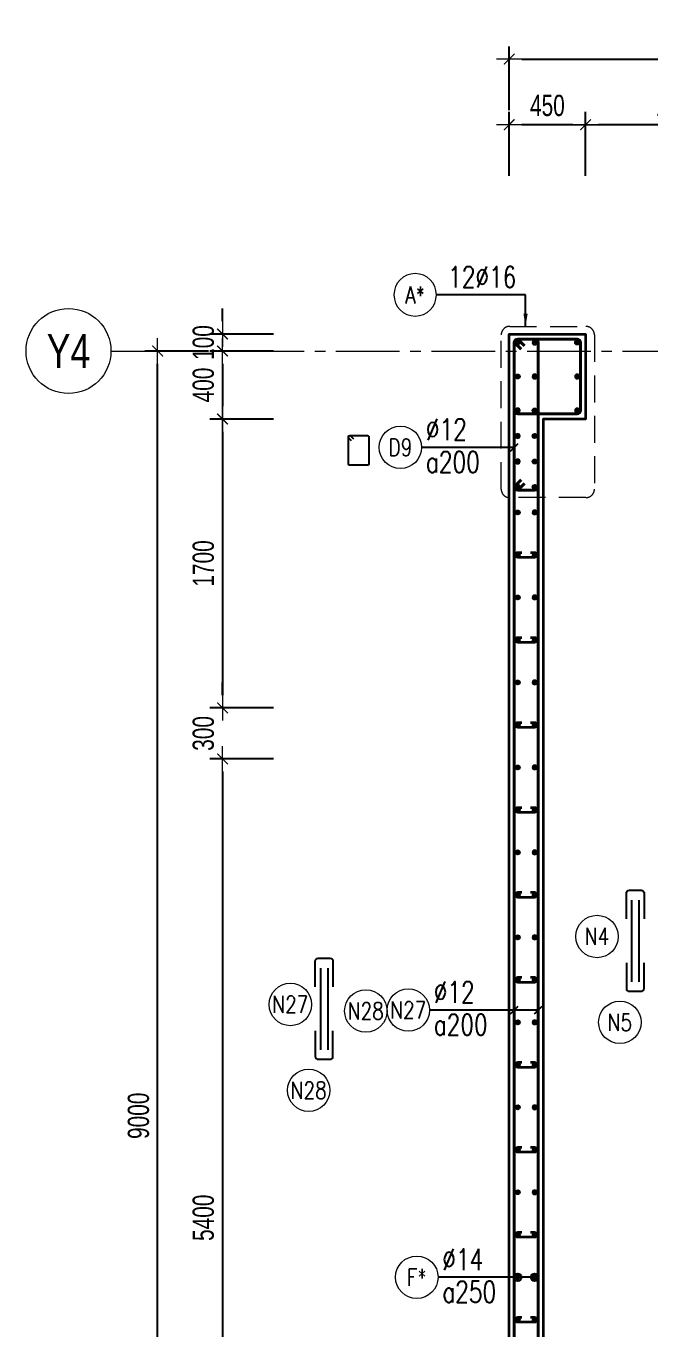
# Model space of a CAD drawing. Header units: millimetres. Extents: x 944027 to 981803, y -83026 to 82675.
# Drawn here: x 944027 to 947700, y -63640 to -55973 of the extents above; entities that cross this region are included whole.
import ezdxf
from ezdxf.enums import TextEntityAlignment as Align

# ---------------------------------------------------------------- set-up
doc = ezdxf.new("R2010")
doc.units = ezdxf.units.MM
doc.header["$MEASUREMENT"] = 0
for name, pattern in [('HIDDEN', [9.525, 6.35, -3.175]), ('HIDDEN2', [4.7625, 3.175, -1.5875]), ('HT_Dim Grid$0$CENTER2', [1.125, 0.75, -0.125, 0.125, -0.125]), ('HT_Grid$0$CENTER2', [1.125, 0.75, -0.125, 0.125, -0.125])]:
    doc.linetypes.add(name, pattern=pattern)
doc.layers.get('0').update_dxf_attribs({"lineweight": 20})
doc.layers.get('Defpoints').update_dxf_attribs({"color": 151, "lineweight": 9})
doc.layers.add('Hidden', color=9, linetype='HIDDEN')
doc.layers.add('Ligature', color=1, linetype='Continuous')
for name, color, linetype, lineweight in [('HT_Dim Grid$0$NDC_S_AXIS', 5, 'HT_Dim Grid$0$CENTER2', 13), ('HT_Dim Grid$0$NDC_S_SYMBOL', 1, 'Continuous', 15), ('HT_Dim Grid$0$NDC_S_TEXT SYMBOL', 7, 'Continuous', 20), ('HT_Grid$0$NDC_S_AXIS', 5, 'HT_Grid$0$CENTER2', 13), ('KC-LEADER', 153, 'Continuous', 18), ('KC-THEP', 6, 'Continuous', 40), ('NDC_S_DIM', 1, 'Continuous', 15), ('NDC_S_HATCH COLUMN AND WALL', 251, 'Continuous', 13), ('NDC_S_HIDDEN', 8, 'HIDDEN2', 13), ('NDC_S_LEADER', 1, 'Continuous', 15), ('NDC_S_REBAR', 4, 'Continuous', 35), ('NDC_S_STIRRUP', 4, 'Continuous', 40), ('NDC_S_VN TEXT', 7, 'Continuous', 20), ('NDC_S_WALL', 6, 'Continuous', 35), ('OF_Core wall_1.2(B1-19F)$0$NDC_S_WALL', 6, 'Continuous', 35)]:
    doc.layers.add(name, color=color, linetype=linetype, lineweight=lineweight)
doc.styles.add('HT_Dim Grid$0$NDC_ANNO', font='', dxfattribs={"width": 0.8})
doc.styles.add('NDC_DIM', font='', dxfattribs={"width": 0.75})
doc.styles.add('NDC_EN TXT', font='romans.shx', dxfattribs={"width": 0.8})
doc.styles.get('HT_Dim Grid$0$NDC_ANNO').set_extended_font_data('Dotum')
doc.styles.get('NDC_DIM').set_extended_font_data('Dotum')
doc.dimstyles.new('NDC_dim_30', dxfattribs={"dimscale": 30, "dimtxt": 2.5, "dimasz": 1.5, "dimexe": 1.5, "dimexo": 2.5, "dimgap": 1, "dimtad": 1, "dimdec": 0, "dimzin": 0, "dimdsep": 46, "dimtxsty": 'NDC_DIM', "dimblk": 'DIMMARK', "dimcen": 0.09, "dimdle": 1.2, "dimclrd": 1, "dimclre": 1, "dimclrt": 3, "dimadec": 0, "dimazin": 0, "dimtfac": 1, "dimtdec": 0, "dimtix": 1, "dimtofl": 0, "dimtmove": 0, "dimatfit": 3, "dimfxl": 6, "dimfxlon": 1, "dimtolj": 1, "dimtzin": 0, "dimarcsym": 0})
doc.dimstyles.new('NDC_dim_50', dxfattribs={"dimscale": 50, "dimtxt": 2.5, "dimasz": 1.5, "dimexe": 1.5, "dimexo": 2.5, "dimgap": 1, "dimtad": 1, "dimdec": 0, "dimzin": 0, "dimdsep": 46, "dimtxsty": 'NDC_DIM', "dimblk": 'DIMMARK', "dimcen": 0.09, "dimdle": 1.2, "dimclrd": 1, "dimclre": 1, "dimclrt": 3, "dimadec": 0, "dimazin": 0, "dimtfac": 1, "dimtdec": 0, "dimtix": 1, "dimtofl": 0, "dimtmove": 0, "dimatfit": 3, "dimfxl": 6, "dimfxlon": 1, "dimtolj": 1, "dimtzin": 0, "dimarcsym": 0})

# ---------------------------------------------------------------- blocks, each defined once
blk = doc.blocks.new('A$C7BC65A55')
at = {"layer": 'Ligature'}
for p, q in [((-15.2, 372, 0), (-15.2, 38.5, 0)), ((15.2, 372, 0), (15.2, 38.5, 0))]:
    blk.add_line(p, q, dxfattribs=at)
for points in [[(-36.2, 296.5), (-36.2, 400.9, -0.414214), (-24, 413.1), (24, 413.1, -0.414214), (36.2, 400.9), (36.2, 296.5)], [(-36.2, 116.5), (-36.2, 12.2, 0.414214), (-24, 0), (24, 0, 0.414214), (36.2, 12.2), (36.2, 116.5)]]:
    blk.add_lwpolyline(points, format="xyb", dxfattribs=at)
blk = doc.blocks.new('DIMMARK')
at = {"layer": 'NDC_S_DIM', "color": 1}
blk.add_line((-1.5, 0), (1, 0), dxfattribs=at)
at = {"layer": 'NDC_S_DIM', "color": 2, "const_width": 0.1}
blk.add_lwpolyline([(-0.42, -0.42), (0.42, 0.42)], dxfattribs=at)
blk = doc.blocks.new('*D640')
at = {"layer": 'Defpoints', "color": 0, "transparency": 16777216}
for p in [(945183.5, -57785.4), (948671.5, -57785.4), (948686.8, -57885.4)]:
    blk.add_point(p, dxfattribs=at)
at = {"layer": 'NDC_S_DIM', "color": 1, "lineweight": -2, "transparency": 16777216}
for p, q in [((945183.5, -57710.4), (945183.5, -57635.4)), ((945483.5, -57785.4), (945108.5, -57785.4)), ((945483.5, -57885.4), (945108.5, -57885.4)), ((945183.5, -57960.4), (945183.5, -58035.4))]:
    blk.add_line(p, q, dxfattribs=at)
at = {"layer": 'NDC_S_DIM', "color": 1, "lineweight": -2, "transparency": 16777216, "xscale": 75, "yscale": 75, "zscale": 75}
for p, rotation in [((945183.5, -57785.4), 270), ((945183.5, -57885.4), 90)]:
    blk.add_blockref('DIMMARK', p, dxfattribs=dict(at, rotation=rotation))
at = {"layer": 'NDC_S_DIM', "color": 3, "transparency": 16777216, "insert": (945070.9, -57835.4), "char_height": 125, "attachment_point": 5, "rotation": 90, "style": 'NDC_DIM'}
blk.add_mtext('\\A1;100', dxfattribs=at)
blk = doc.blocks.new('*D641')
at = {"layer": 'Defpoints', "color": 0, "transparency": 16777216}
for p in [(944801.6, -57885.4), (948686.8, -57885.4), (948664.1, -66885.4)]:
    blk.add_point(p, dxfattribs=at)
at = {"layer": 'NDC_S_DIM', "color": 1, "lineweight": -2, "transparency": 16777216}
for p, q in [((945101.6, -57885.4), (944726.6, -57885.4)), ((944801.6, -66810.4), (944801.6, -57960.4)), ((945101.6, -66885.4), (944726.6, -66885.4))]:
    blk.add_line(p, q, dxfattribs=at)
at = {"layer": 'NDC_S_DIM', "color": 1, "lineweight": -2, "transparency": 16777216, "xscale": 75, "yscale": 75, "zscale": 75}
for p, rotation in [((944801.6, -57885.4), 90), ((944801.6, -66885.4), 270)]:
    blk.add_blockref('DIMMARK', p, dxfattribs=dict(at, rotation=rotation))
at = {"layer": 'NDC_S_DIM', "color": 3, "transparency": 16777216, "insert": (944689, -62385.4), "char_height": 125, "attachment_point": 5, "rotation": 90, "style": 'NDC_DIM'}
blk.add_mtext('\\A1;9000', dxfattribs=at)
blk = doc.blocks.new('*D656')
at = {"layer": 'Defpoints', "color": 0, "transparency": 16777216}
for p in [(957471.5, -56167.9), (957471.5, -57071), (946871.5, -57865.2)]:
    blk.add_point(p, dxfattribs=at)
at = {"layer": 'NDC_S_DIM', "color": 1, "lineweight": -2, "transparency": 16777216}
for p, q in [((946871.5, -56467.9), (946871.5, -56092.9)), ((957471.5, -56467.9), (957471.5, -56092.9)), ((946946.5, -56167.9), (957396.5, -56167.9))]:
    blk.add_line(p, q, dxfattribs=at)
at = {"layer": 'NDC_S_DIM', "color": 1, "lineweight": -2, "transparency": 16777216, "xscale": 75, "yscale": 75, "zscale": 75, "rotation": 180}
blk.add_blockref('DIMMARK', (946871.5, -56167.9), dxfattribs=at)
at = {"layer": 'NDC_S_DIM', "color": 1, "lineweight": -2, "transparency": 16777216, "xscale": 75, "yscale": 75, "zscale": 75}
blk.add_blockref('DIMMARK', (957471.5, -56167.9), dxfattribs=at)
at = {"layer": 'NDC_S_DIM', "color": 3, "transparency": 16777216, "insert": (952171.5, -56055.3), "char_height": 125, "attachment_point": 5, "style": 'NDC_DIM'}
blk.add_mtext('\\A1;10600', dxfattribs=at)
blk = doc.blocks.new('*U22')
at = {"layer": 'HT_Dim Grid$0$NDC_S_SYMBOL'}
blk.add_line((5, 0), (9, 0), dxfattribs=at)
blk.add_circle((0, 0), 5, dxfattribs=at)
at = {"layer": 'HT_Dim Grid$0$NDC_S_TEXT SYMBOL', "color": 7, "style": 'HT_Dim Grid$0$NDC_ANNO', "width": 0.8}
blk.add_attdef('GRID', text='', height=4, rotation=270, dxfattribs=at).set_placement((0, 0), align=Align.MIDDLE)
blk = doc.blocks.new('*D621')
at = {"layer": 'Defpoints', "color": 0, "ltscale": 200, "transparency": 16777216}
for p in [(948686.8, -57885.4), (945183.5, -58285.4), (949171.5, -58285.4)]:
    blk.add_point(p, dxfattribs=at)
at = {"layer": 'NDC_S_DIM', "color": 1, "lineweight": -2, "ltscale": 200, "transparency": 16777216}
for p, q in [((945483.5, -57885.4), (945108.5, -57885.4)), ((945183.5, -57960.4), (945183.5, -58210.4)), ((945483.5, -58285.4), (945108.5, -58285.4))]:
    blk.add_line(p, q, dxfattribs=at)
at = {"layer": 'NDC_S_DIM', "color": 1, "lineweight": -2, "ltscale": 200, "transparency": 16777216, "xscale": 75, "yscale": 75, "zscale": 75}
for p, rotation in [((945183.5, -57885.4), 90), ((945183.5, -58285.4), 270)]:
    blk.add_blockref('DIMMARK', p, dxfattribs=dict(at, rotation=rotation))
at = {"layer": 'NDC_S_DIM', "color": 3, "ltscale": 200, "transparency": 16777216, "insert": (945070.9, -58085.4), "char_height": 125, "attachment_point": 5, "rotation": 90, "style": 'NDC_DIM'}
blk.add_mtext('\\A1;400', dxfattribs=at)
blk = doc.blocks.new('*D622')
at = {"layer": 'Defpoints', "color": 0, "ltscale": 200, "transparency": 16777216}
for p in [(949171.5, -58285.4), (945183.5, -59985.4), (949171.5, -59985.4)]:
    blk.add_point(p, dxfattribs=at)
at = {"layer": 'NDC_S_DIM', "color": 1, "lineweight": -2, "ltscale": 200, "transparency": 16777216}
for p, q in [((945483.5, -58285.4), (945108.5, -58285.4)), ((945183.5, -58360.4), (945183.5, -59910.4)), ((945483.5, -59985.4), (945108.5, -59985.4))]:
    blk.add_line(p, q, dxfattribs=at)
at = {"layer": 'NDC_S_DIM', "color": 1, "lineweight": -2, "ltscale": 200, "transparency": 16777216, "xscale": 75, "yscale": 75, "zscale": 75}
for p, rotation in [((945183.5, -58285.4), 90), ((945183.5, -59985.4), 270)]:
    blk.add_blockref('DIMMARK', p, dxfattribs=dict(at, rotation=rotation))
at = {"layer": 'NDC_S_DIM', "color": 3, "ltscale": 200, "transparency": 16777216, "insert": (945070.9, -59135.4), "char_height": 125, "attachment_point": 5, "rotation": 90, "style": 'NDC_DIM'}
blk.add_mtext('\\A1;1700', dxfattribs=at)
blk = doc.blocks.new('*D623')
at = {"layer": 'Defpoints', "color": 0, "ltscale": 200, "transparency": 16777216}
for p in [(949171.5, -59985.4), (945183.5, -60285.4), (949171.5, -60285.4)]:
    blk.add_point(p, dxfattribs=at)
at = {"layer": 'NDC_S_DIM', "color": 1, "lineweight": -2, "ltscale": 200, "transparency": 16777216}
for p, q in [((945183.5, -59910.4), (945183.5, -59835.4)), ((945483.5, -59985.4), (945108.5, -59985.4)), ((945483.5, -60285.4), (945108.5, -60285.4)), ((945183.5, -60360.4), (945183.5, -60435.4))]:
    blk.add_line(p, q, dxfattribs=at)
at = {"layer": 'NDC_S_DIM', "color": 1, "lineweight": -2, "ltscale": 200, "transparency": 16777216, "xscale": 75, "yscale": 75, "zscale": 75}
for p, rotation in [((945183.5, -59985.4), 270), ((945183.5, -60285.4), 90)]:
    blk.add_blockref('DIMMARK', p, dxfattribs=dict(at, rotation=rotation))
at = {"layer": 'NDC_S_DIM', "color": 3, "ltscale": 200, "transparency": 16777216, "insert": (945070.9, -60135.4), "char_height": 125, "attachment_point": 5, "rotation": 90, "style": 'NDC_DIM'}
blk.add_mtext('\\A1;300', dxfattribs=at)
blk = doc.blocks.new('*D624')
at = {"layer": 'Defpoints', "color": 0, "ltscale": 200, "transparency": 16777216}
for p in [(949171.5, -60285.4), (945183.5, -65685.4), (949171.5, -65685.4)]:
    blk.add_point(p, dxfattribs=at)
at = {"layer": 'NDC_S_DIM', "color": 1, "lineweight": -2, "ltscale": 200, "transparency": 16777216}
for p, q in [((945483.5, -60285.4), (945108.5, -60285.4)), ((945183.5, -60360.4), (945183.5, -65610.4)), ((945483.5, -65685.4), (945108.5, -65685.4))]:
    blk.add_line(p, q, dxfattribs=at)
at = {"layer": 'NDC_S_DIM', "color": 1, "lineweight": -2, "ltscale": 200, "transparency": 16777216, "xscale": 75, "yscale": 75, "zscale": 75}
for p, rotation in [((945183.5, -60285.4), 90), ((945183.5, -65685.4), 270)]:
    blk.add_blockref('DIMMARK', p, dxfattribs=dict(at, rotation=rotation))
at = {"layer": 'NDC_S_DIM', "color": 3, "ltscale": 200, "transparency": 16777216, "insert": (945070.9, -62985.4), "char_height": 125, "attachment_point": 5, "rotation": 90, "style": 'NDC_DIM'}
blk.add_mtext('\\A1;5400', dxfattribs=at)
blk = doc.blocks.new('THEP')
at = {"layer": 'KC-LEADER', "color": 6}
blk.add_circle((0, 0), 14, dxfattribs=at)
at = {"layer": 'KC-THEP'}
for p, q in [((-14, 0), (14, 0)), ((9.9, 9.9), (-9.9, -9.9)), ((-9.9, 9.9), (9.9, -9.9)), ((0, 14), (0, -14))]:
    blk.add_line(p, q, dxfattribs=at)
blk = doc.blocks.new('*U610')
at = {"layer": 'NDC_S_REBAR'}
blk.add_lwpolyline([(25, 15), (50, 15, -1), (50, -15), (-50, -15, -1), (-50, 15), (-25, 15)], format="xyb", dxfattribs=at)
blk = doc.blocks.new('*U611')
at = {"layer": 'NDC_S_HATCH COLUMN AND WALL', "color": 0, "linetype": 'ByBlock', "lineweight": -2, "transparency": 16777216}
for p in [(0, 6500), (0, 6000), (0, 5500), (0, 5000), (0, 4500), (0, 4000), (0, 3500), (0, 3000), (0, 2500), (0, 2000), (0, 1500), (0, 1000), (0, 500), (0, 0)]:
    blk.add_blockref('*U610', p, dxfattribs=at)
blk = doc.blocks.new('*U11')
blk.add_circle((-2.5, 0), 2.5)
at = {"layer": 'NDC_S_VN TEXT', "color": 3, "style": 'NDC_EN TXT', "width": 0.75}
for tag, p in [('DK1', (0.5, 0.85)), ('KC1', (0.5, -2.97))]:
    blk.add_attdef(tag, p, '', height=2.5, dxfattribs=at)
at = {"layer": 'NDC_S_VN TEXT', "color": 7, "style": 'NDC_EN TXT', "width": 0.8}
blk.add_attdef('SH2', text='', height=2, dxfattribs=at).set_placement((-2.5, 0), align=Align.MIDDLE)
blk = doc.blocks.new('*U9')
blk.add_circle((2.5, 0), 2.5)
at = {"layer": 'NDC_S_VN TEXT', "color": 3, "style": 'NDC_EN TXT', "width": 0.75}
blk.add_attdef('DK2', text='', height=2.5, dxfattribs=at).set_placement((-0.85, 0.85), align=Align.RIGHT)
at = {"layer": 'NDC_S_VN TEXT', "color": 7, "style": 'NDC_EN TXT', "width": 0.8}
blk.add_attdef('SH3', text='', height=2, dxfattribs=at).set_placement((2.5, 0), align=Align.MIDDLE)
blk = doc.blocks.new('*D763')
at = {"layer": 'Defpoints', "color": 0, "ltscale": 200, "transparency": 16777216}
for p in [(947321.5, -56553.8), (948421.5, -57785.4), (947321.5, -57934.7)]:
    blk.add_point(p, dxfattribs=at)
at = {"layer": 'NDC_S_DIM', "color": 1, "lineweight": -2, "ltscale": 200, "transparency": 16777216}
for p, q in [((947321.5, -56853.8), (947321.5, -56478.8)), ((948421.5, -56853.8), (948421.5, -56478.8)), ((948346.5, -56553.8), (947396.5, -56553.8))]:
    blk.add_line(p, q, dxfattribs=at)
at = {"layer": 'NDC_S_DIM', "color": 1, "lineweight": -2, "ltscale": 200, "transparency": 16777216, "xscale": 75, "yscale": 75, "zscale": 75, "rotation": 180}
blk.add_blockref('DIMMARK', (947321.5, -56553.8), dxfattribs=at)
at = {"layer": 'NDC_S_DIM', "color": 1, "lineweight": -2, "ltscale": 200, "transparency": 16777216, "xscale": 75, "yscale": 75, "zscale": 75}
blk.add_blockref('DIMMARK', (948421.5, -56553.8), dxfattribs=at)
at = {"layer": 'NDC_S_DIM', "color": 3, "ltscale": 200, "transparency": 16777216, "insert": (947871.5, -56441.2), "char_height": 125, "attachment_point": 5, "style": 'NDC_DIM'}
blk.add_mtext('\\A1;1100', dxfattribs=at)
blk = doc.blocks.new('*D764')
at = {"layer": 'Defpoints', "color": 0, "ltscale": 200, "transparency": 16777216}
for p in [(946871.5, -56553.8), (946871.5, -57934.7), (947321.5, -57934.7)]:
    blk.add_point(p, dxfattribs=at)
at = {"layer": 'NDC_S_DIM', "color": 1, "lineweight": -2, "ltscale": 200, "transparency": 16777216}
for p, q in [((946871.5, -56853.8), (946871.5, -56478.8)), ((947321.5, -56853.8), (947321.5, -56478.8)), ((947246.5, -56553.8), (946946.5, -56553.8))]:
    blk.add_line(p, q, dxfattribs=at)
at = {"layer": 'NDC_S_DIM', "color": 1, "lineweight": -2, "ltscale": 200, "transparency": 16777216, "xscale": 75, "yscale": 75, "zscale": 75, "rotation": 180}
blk.add_blockref('DIMMARK', (946871.5, -56553.8), dxfattribs=at)
at = {"layer": 'NDC_S_DIM', "color": 1, "lineweight": -2, "ltscale": 200, "transparency": 16777216, "xscale": 75, "yscale": 75, "zscale": 75}
blk.add_blockref('DIMMARK', (947321.5, -56553.8), dxfattribs=at)
at = {"layer": 'NDC_S_DIM', "color": 3, "ltscale": 200, "transparency": 16777216, "insert": (947096.5, -56441.2), "char_height": 125, "attachment_point": 5, "style": 'NDC_DIM'}
blk.add_mtext('\\A1;450', dxfattribs=at)

msp = doc.modelspace()

# ---------------------------------------------------------------- linework, layer by layer
for centre in [(947388.8, -61330.4), (945583, -61730.4), (946027.4, -61768.6), (947523.3, -61835.4), (945690.9, -62235.4)]:
    msp.add_circle(centre, 125)
at = {"layer": 'HT_Grid$0$NDC_S_AXIS', "ltscale": 500}
msp.add_line((944726.6, -57885.4), (962802.4, -57885.4), dxfattribs=at)
at = {"layer": 'Ligature'}
msp.add_lwpolyline([(945943, -58413.2), (945927, -58397.2, -0.668179), (945932.8, -58383.3), (946037.4, -58383.3, -0.414214), (946045.6, -58391.4), (946045.6, -58548.6, -0.414214), (946037.4, -58556.7), (945932.8, -58556.7, -0.414214), (945924.6, -58548.6), (945924.6, -58391.4, -0.668179), (945938.5, -58385.7), (945954.5, -58401.6)], format="xyb", dxfattribs=at)
at = {"layer": 'NDC_S_HIDDEN', "ltscale": 50}
msp.add_lwpolyline([(946874.4, -57740.5), (947323.3, -57740.5, -0.414214), (947373.3, -57790.5), (947373.3, -58698, -0.414214), (947323.3, -58748), (946874.4, -58748, -0.414214), (946824.4, -58698), (946824.4, -57790.5, -0.414214)], format="xyb", close=True, dxfattribs=at)
at = {"layer": 'NDC_S_STIRRUP'}
for points in [[(946941.5, -58644.2), (946901.5, -58684.2, 0.414214), (946921.5, -58704.2), (947021.5, -58704.2, 0.414214), (947041.5, -58684.2), (947041.5, -57835.4, 0.414214), (947021.5, -57815.4), (946921.5, -57815.4, 0.414214), (946901.5, -57835.4), (946901.5, -58684.2, 0.414214), (946921.5, -58704.2), (946961.5, -58664.2)], [(946941.5, -57875.4), (946901.5, -57835.4, -0.414214), (946921.5, -57815.4), (947021.5, -57815.4, -0.414214), (947041.5, -57835.4), (947041.5, -66935.4, -0.414214), (947021.5, -66955.4), (946921.5, -66955.4, -0.414214), (946901.5, -66935.4), (946901.5, -57835.4, -0.414214), (946921.5, -57815.4), (946961.5, -57855.4)], [(946961.5, -57855.4), (946921.5, -57815.4, 0.414214), (946901.5, -57835.4), (946901.5, -58235.4, 0.414214), (946921.5, -58255.4), (947271.5, -58255.4, 0.414214), (947291.5, -58235.4), (947291.5, -57835.4, 0.414214), (947271.5, -57815.4), (946921.5, -57815.4, 0.414214), (946901.5, -57835.4), (946941.5, -57875.4)]]:
    msp.add_lwpolyline(points, format="xyb", dxfattribs=at)
at = {"layer": 'NDC_S_WALL', "ltscale": 10}
msp.add_lwpolyline([(946871.5, -66985.4), (946871.5, -57785.4), (947321.5, -57785.4), (947321.5, -58285.4), (947071.5, -58285.4), (947071.5, -66485.4)], dxfattribs=at)

# ---------------------------------------------------------------- block references
at = {"layer": 'Hidden', "xscale": 1.44, "yscale": 1.44, "zscale": 1.44}
for p in [(947613.9, -61652.7, 0), (945781.5, -62052.7, 0)]:
    msp.add_blockref('A$C7BC65A55', p, dxfattribs=at)
at = {"layer": 'HT_Dim Grid$0$NDC_S_AXIS'}
ref = msp.add_blockref('*U22', (944276.6, -57885.4), dxfattribs=dict(at, xscale=50, yscale=50, zscale=150))
ref.add_attrib('GRID', 'Y4', dxfattribs={"layer": 'HT_Dim Grid$0$NDC_S_TEXT SYMBOL', "color": 7, "height": 200, "style": 'HT_Dim Grid$0$NDC_ANNO', "width": 0.8}).set_placement((944276.6, -57885.4), align=Align.MIDDLE)
at = {"layer": 'KC-THEP'}
for p, rotation in [((946921.5, -57835.4), 9.668564436380946), ((947271.5, -57835.4), 9.668564436380946), ((946921.5, -58035.4), 9.668564436380946), ((947021.5, -58235.4), 189.6685644363809), ((947021.5, -58385.4), 189.6685644363809), ((947021.5, -58535.4), 189.6685644363809), ((947021.5, -58685.4), 189.6685644363809), ((946921.5, -58835.4), 9.668564436380946), ((946921.5, -59085.4), 9.668564436380946), ((946921.5, -59335.4), 9.668564436380946), ((946921.5, -59585.4), 9.668564436380946), ((946921.5, -59835.4), 9.668564436380946), ((946921.5, -60085.4), 9.668564436380946), ((946921.5, -60335.4), 9.668564436380946), ((946921.5, -60585.4), 9.668564436380946), ((946921.5, -60835.4), 9.668564436380946), ((946921.5, -61085.4), 9.668564436380946), ((946921.5, -61335.4), 9.668564436380946), ((946921.5, -61585.4), 9.668564436380946), ((946921.5, -61835.4), 9.668564436380946), ((946921.5, -62085.4), 9.668564436380946), ((946921.5, -62335.4), 9.668564436380946), ((946921.5, -62585.4), 9.668564436380946), ((946921.5, -62835.4), 9.668564436380946), ((946921.5, -63085.4), 9.668564436380946), ((946921.5, -63335.4), 9.668564436380946), ((946921.5, -63585.4), 9.668564436380946)]:
    msp.add_blockref('THEP', p, dxfattribs=dict(at, rotation=rotation))
at = {"layer": 'KC-THEP', "xscale": -1}
for p, rotation in [((947021.5, -57835.4), 350.3314355636191), ((947021.5, -58035.4), 350.3314355636191), ((947271.5, -58035.4), 350.3314355636191), ((946921.5, -58235.4), 170.331435563619), ((947271.5, -58235.4), 170.331435563619), ((946921.5, -58385.4), 170.331435563619), ((946921.5, -58535.4), 170.331435563619), ((946921.5, -58685.4), 170.331435563619), ((947021.5, -58835.4), 350.3314355636191), ((947021.5, -59085.4), 350.3314355636191), ((947021.5, -59335.4), 350.3314355636191), ((947021.5, -59585.4), 350.3314355636191), ((947021.5, -59835.4), 350.3314355636191), ((947021.5, -60085.4), 350.3314355636191), ((947021.5, -60335.4), 350.3314355636191), ((947021.5, -60585.4), 350.3314355636191), ((947021.5, -60835.4), 350.3314355636191), ((947021.5, -61085.4), 350.3314355636191), ((947021.5, -61335.4), 350.3314355636191), ((947021.5, -61585.4), 350.3314355636191), ((947021.5, -61835.4), 350.3314355636191), ((947021.5, -62085.4), 350.3314355636191), ((947021.5, -62335.4), 350.3314355636191), ((947021.5, -62585.4), 350.3314355636191), ((947021.5, -62835.4), 350.3314355636191), ((947021.5, -63085.4), 350.3314355636191), ((947021.5, -63335.4), 350.3314355636191), ((947021.5, -63585.4), 350.3314355636191)]:
    msp.add_blockref('THEP', p, dxfattribs=dict(at, rotation=rotation))
at = {"layer": 'NDC_S_HATCH COLUMN AND WALL'}
msp.add_blockref('*U611', (946971.5, -65585.4), dxfattribs=at)
at = {"layer": 'NDC_S_VN TEXT'}
ref = msp.add_blockref('*U9', (946442.7, -57554.9), dxfattribs=dict(at, xscale=-50, yscale=50, zscale=50))
ref.add_attrib('SH3', 'A*', dxfattribs={"color": 7, "height": 100, "style": 'NDC_EN TXT', "width": 0.8}).set_placement((946317.7, -57554.9), align=Align.MIDDLE)
ref.add_attrib('DK2', '12%%C16', dxfattribs={"color": 3, "height": 125, "style": 'NDC_EN TXT', "width": 0.75}).set_placement((946913.8, -57512.6), align=Align.RIGHT)
at = {"layer": 'NDC_S_VN TEXT', "xscale": 50, "yscale": 50, "zscale": 50}
for p, values in [((946355.9, -58452.2), {'SH2': 'D9', 'DK1': '%%C12', 'KC1': 'a200'}), ((946402.4, -61763.4), {'SH2': 'N27', 'DK1': '%%C12', 'KC1': 'a200'}), ((946452.5, -63335.4), {'SH2': 'F*', 'DK1': '%%C14', 'KC1': 'a250'})]:
    msp.add_blockref('*U11', p, dxfattribs=at).add_auto_attribs(values)

# ---------------------------------------------------------------- texts
at = {"layer": 'NDC_S_VN TEXT', "color": 7, "style": 'NDC_EN TXT', "width": 0.8}
for tag, p in [('N4', (947388.8, -61330.4)), ('N27', (945583, -61730.4)), ('N28', (946027.4, -61768.6)), ('N5', (947523.3, -61835.4)), ('N28', (945690.9, -62235.4))]:
    msp.add_attdef(tag, text='3', height=100, dxfattribs=at).set_placement(p, align=Align.MIDDLE)

# ---------------------------------------------------------------- dimensions: what is measured, and where the dimension line sits
at = {"layer": 'NDC_S_DIM'}
dim = msp.add_linear_dim(base=(957471.5, -56167.9), p1=(946871.5, -57865.2), p2=(957471.5, -57071), dimstyle='NDC_dim_50', dxfattribs=at)
dim.commit()
dim.dimension.update_dxf_attribs({"geometry": '*D656', "text_midpoint": (952171.5, -56055.3)})
at = {"layer": 'NDC_S_DIM', "ltscale": 200}
for base, p1, p2, picture, middle in [((946871.5, -56553.8), (947321.5, -57934.7), (946871.5, -57934.7), '*D764', (947096.5, -56441.2)), ((947321.5, -56553.8), (948421.5, -57785.4), (947321.5, -57934.7), '*D763', (947871.5, -56441.2))]:
    dim = msp.add_linear_dim(base=base, p1=p1, p2=p2, dimstyle='NDC_dim_50', override={"dimtmove": 1}, dxfattribs=at)
    dim.commit()
    dim.dimension.update_dxf_attribs({"geometry": picture, "text_midpoint": middle})
at = {"layer": 'NDC_S_DIM'}
for base, p1, p2, picture, middle in [((945183.5, -57785.4), (948686.8, -57885.4), (948671.5, -57785.4), '*D640', (945070.9, -57835.4)), ((944801.6, -57885.4), (948664.1, -66885.4), (948686.8, -57885.4), '*D641', (944689, -62385.4))]:
    dim = msp.add_linear_dim(base=base, p1=p1, p2=p2, angle=90, dimstyle='NDC_dim_50', dxfattribs=at)
    dim.commit()
    dim.dimension.update_dxf_attribs({"geometry": picture, "text_midpoint": middle})
at = {"layer": 'NDC_S_DIM', "ltscale": 200}
for base, p1, p2, picture, middle in [((945183.5, -58285.4), (948686.8, -57885.4), (949171.5, -58285.4), '*D621', (945070.9, -58085.4)), ((945183.5, -59985.4), (949171.5, -58285.4), (949171.5, -59985.4), '*D622', (945070.9, -59135.4)), ((945183.5, -60285.4), (949171.5, -59985.4), (949171.5, -60285.4), '*D623', (945070.9, -60135.4)), ((945183.5, -65685.4), (949171.5, -60285.4), (949171.5, -65685.4), '*D624', (945070.9, -62985.4))]:
    dim = msp.add_linear_dim(base=base, p1=p1, p2=p2, angle=90, dimstyle='NDC_dim_50', override={"dimtmove": 1}, dxfattribs=at)
    dim.commit()
    dim.dimension.update_dxf_attribs({"geometry": picture, "text_midpoint": middle})

# ---------------------------------------------------------------- leaders
at = {"layer": 'NDC_S_LEADER'}
for points, override in [([(946901.5, -58452.2), (946353.8, -58452.2)], {"dimtad": 0, "dimldrblk": 'Oblique'}), ([(947043.4, -61763.6), (946402.4, -61763.6)], {"dimtad": 0, "dimldrblk": 'Oblique'}), ([(946901.5, -61763.6), (946402.4, -61763.6)], {"dimtad": 0, "dimldrblk": 'Oblique'}), ([(947021.5, -63335.4), (946452.5, -63335.4)], {"dimtad": 0, "dimldrblk": 'Origin'}), ([(946921.5, -63335.4), (946452.5, -63335.4)], {"dimtad": 0, "dimldrblk": 'Origin'})]:
    msp.add_leader(points, dimstyle='NDC_dim_30', override=override, dxfattribs=at)
at = {"layer": 'OF_Core wall_1.2(B1-19F)$0$NDC_S_WALL', "ltscale": 200}
msp.add_leader([(946967.9, -57740.5), (946967.9, -57554.9), (946442.7, -57554.9)], dimstyle='NDC_dim_50', override={"dimgap": 1, "dimtad": 0}, dxfattribs=at)

doc.saveas('drawing.dxf')
